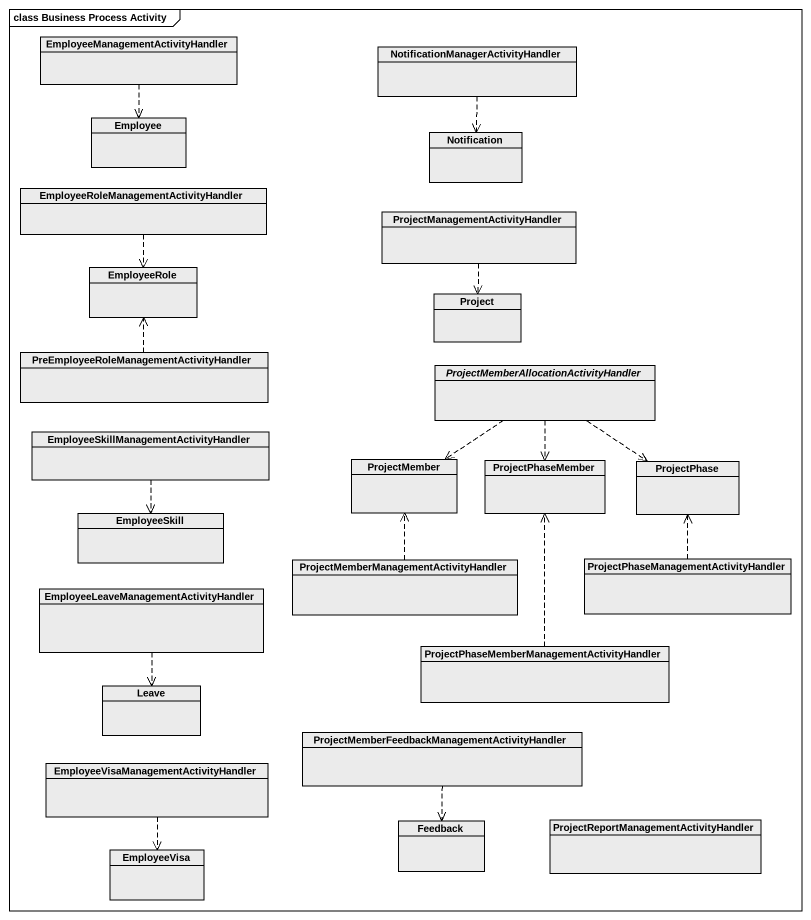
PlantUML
@startuml
mainframe class Business Process Activity
hide circle
hide empty members
class "EmployeeManagementActivityHandler" as EmployeeManagementActivityHa #EBEBEB
class "NotificationManagerActivityHandler" as NotificationManagerActivityH #EBEBEB
class Employee #EBEBEB
class Notification #EBEBEB
class "EmployeeRoleManagementActivityHandler" as EmployeeRoleManagementActivi #EBEBEB
class "ProjectManagementActivityHandler" as ProjectManagementActivityHan #EBEBEB
class EmployeeRole #EBEBEB
class Project #EBEBEB
class "PreEmployeeRoleManagementActivityHandler" as PreEmployeeRoleManagementAct #EBEBEB
abstract class "ProjectMemberAllocationActivityHandler" as ProjectMemberAllocationActiv #EBEBEB
class "EmployeeSkillManagementActivityHandler" as EmployeeSkillManagementActiv #EBEBEB
class ProjectMember #EBEBEB
class ProjectPhaseMember #EBEBEB
class ProjectPhase #EBEBEB
class EmployeeSkill #EBEBEB
class "EmployeeLeaveManagementActivityHandler" as EmployeeLeaveManagementActiv #EBEBEB
class "ProjectMemberManagementActivityHandler" as ProjectMemberManagementActiv #EBEBEB
class "ProjectPhaseManagementActivityHandler" as ProjectPhaseManagementActivi #EBEBEB
class "ProjectPhaseMemberManagementActivityHandler" as ProjectPhaseMemberManagement #EBEBEB
class Leave #EBEBEB
class "EmployeeVisaManagementActivityHandler" as EmployeeVisaManagementActivi #EBEBEB
class "ProjectMemberFeedbackManagementActivityHandler" as ProjectMemberFeedbackManagem #EBEBEB
class Feedback #EBEBEB
class "ProjectReportManagementActivityHandler" as ProjectReportManagementActiv #EBEBEB
class EmployeeVisa #EBEBEB
EmployeeManagementActivityHa ..> Employee
NotificationManagerActivityH ..> Notification
EmployeeRoleManagementActivi ..> EmployeeRole
ProjectManagementActivityHan ..> Project
PreEmployeeRoleManagementAct .up.> EmployeeRole
ProjectMemberAllocationActiv ..> ProjectMember
ProjectMemberAllocationActiv ..> ProjectPhaseMember
ProjectMemberAllocationActiv ..> ProjectPhase
EmployeeSkillManagementActiv ..> EmployeeSkill
EmployeeLeaveManagementActiv ..> Leave
ProjectMemberManagementActiv .up.> ProjectMember
ProjectPhaseManagementActivi .up.> ProjectPhase
ProjectPhaseMemberManagement .up.> ProjectPhaseMember
EmployeeVisaManagementActivi ..> EmployeeVisa
ProjectMemberFeedbackManagem ..> Feedback
@enduml
